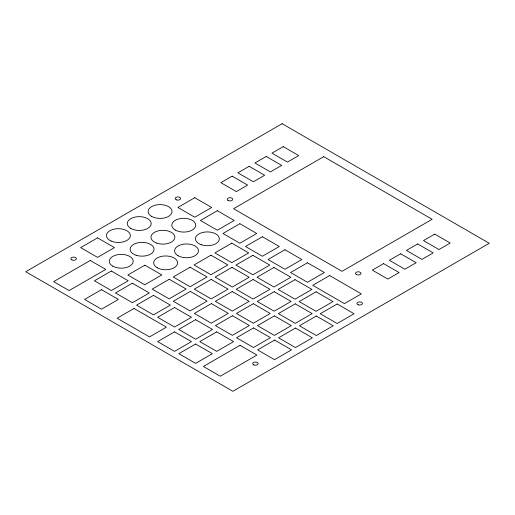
<?xml version="1.0" encoding="UTF-8"?>
<svg xmlns="http://www.w3.org/2000/svg" width="515" height="515" viewBox="0 0 515 515"><rect width="100%" height="100%" fill="white"/><g stroke="black" fill="none" stroke-linecap="round" stroke-linejoin="round"><path stroke-width="0.77" d="M282.117 123.703L25.75 271.714L232.883 391.297L489.25 243.286L282.117 123.703M97.547 237.859L80.643 247.612L97.547 257.371L114.452 247.612L97.547 237.859M194.779 197.709L177.881 207.468L194.779 217.227L211.684 207.468L194.779 197.709M232.13 176.143L220.838 182.664L236.327 191.599L247.612 185.085L232.13 176.143M249.157 166.313L237.885 172.821L253.374 181.763L264.639 175.255L249.157 166.313M266.197 156.476L254.931 162.978L270.414 171.92L281.686 165.418L266.197 156.476M283.244 146.633L271.972 153.142L287.46 162.083L298.726 155.575L283.244 146.633M90.254 260.481L53.631 281.628L69.126 290.576L105.749 269.429L90.254 260.481M111.33 271.025L94.425 280.784L111.33 290.544L128.229 280.784L111.33 271.025M217.317 210.719L200.419 220.478L217.317 230.237L234.222 220.478L217.317 210.719M323.69 156.669L233.553 208.704L342.018 271.328L432.149 219.287L323.69 156.669M101.481 289.668L84.576 299.427L101.481 309.187L118.386 299.427L101.481 289.668M144.876 265.18L127.829 275.023L144.734 284.782L161.781 274.939L144.876 265.18M132.4 283.192L115.495 292.951L132.4 302.704L149.305 292.951L132.4 283.192M239.855 223.729L222.956 233.488L239.855 243.247L256.76 233.488L239.855 223.729M169.261 279.259L152.215 289.102L169.12 298.861L186.16 289.018L169.261 279.259M190.106 267.221L173.201 276.98L190.106 286.739L207.011 276.98L190.106 267.221M210.95 255.189L194.052 264.948L210.95 274.707L227.855 264.948L210.95 255.189M231.802 243.151L214.897 252.91L231.802 262.669L248.706 252.91L231.802 243.151M153.47 295.353L136.572 305.112L153.47 314.871L170.375 305.112L153.47 295.353M134.022 308.459L117.124 318.219L149.517 336.926L166.422 327.167L134.022 308.459M262.393 236.739L245.494 246.498L262.393 256.258L279.297 246.498L262.393 236.739M190.331 291.426L173.285 301.262L190.048 310.944L207.094 301.101L190.331 291.426M211.176 279.388L194.277 289.147L211.176 298.906L228.081 289.147L211.176 279.388M232.027 267.349L215.122 277.109L232.31 287.035L249.209 277.276L232.027 267.349M252.871 255.318L235.967 265.077L252.871 274.836L269.776 265.077L252.871 255.318M174.546 307.519L157.642 317.279L174.546 327.038L191.451 317.279L174.546 307.519M284.93 249.756L268.032 259.515L284.93 269.274L301.835 259.515L284.93 249.756M211.401 303.593L194.361 313.429L211.266 323.188L228.306 313.352L211.401 303.593M232.252 291.554L215.347 301.314L232.252 311.073L249.157 301.314L232.252 291.554M253.097 279.516L236.192 289.276L253.097 299.035L270.002 289.276L253.097 279.516M273.948 267.485L257.043 277.244L273.948 287.003L290.846 277.244L273.948 267.485M174.546 331.853L157.642 341.612L174.546 351.372L191.451 341.612L174.546 331.853M195.616 319.686L178.718 329.446L195.616 339.205L212.521 329.446L195.616 319.686M307.468 262.766L290.569 272.525L307.468 282.284L324.373 272.525L307.468 262.766M232.477 315.759L215.431 325.596L232.336 335.355L249.382 325.519L232.477 315.759M253.322 303.721L236.417 313.481L253.322 323.24L270.227 313.481L253.322 303.721M274.173 291.683L257.268 301.442L274.173 311.202L291.072 301.442L274.173 291.683M295.018 279.651L278.113 289.411L295.018 299.17L311.923 289.411L295.018 279.651M195.616 344.02L178.853 353.696L195.616 363.378L212.38 353.696L195.616 344.02M216.693 331.853L199.788 341.612L216.693 351.372L233.591 341.612L216.693 331.853M329.639 275.564L312.74 285.323L344.432 303.625L361.337 293.865L329.639 275.564M253.547 327.926L236.533 337.75L253.438 347.509L270.452 337.679L253.547 327.926M274.398 315.888L257.494 325.647L274.398 335.407L291.297 325.647L274.398 315.888M295.243 303.85L278.338 313.609L295.243 323.369L312.148 313.609L295.243 303.85M316.088 291.812L299.189 301.571L316.088 311.33L332.993 301.571L316.088 291.812M240.016 345.32L203.393 366.461L220.291 376.22L256.921 355.08L240.016 345.32M383.604 263.622L372.339 270.124L387.834 279.072L399.099 272.564L383.604 263.622M400.651 253.779L389.379 260.287L404.874 269.229L416.146 262.727L400.651 253.779M417.691 243.936L406.425 250.445L421.92 259.393L433.186 252.884L417.691 243.936M434.737 234.1L423.465 240.602L438.96 249.55L450.232 243.041L434.737 234.1M274.624 340.087L257.603 349.91L274.508 359.67L291.522 349.846L274.624 340.087M295.468 328.055L278.564 337.814L295.468 347.574L312.373 337.814L295.468 328.055M316.313 316.017L299.415 325.776L316.313 335.535L333.218 325.776L316.313 316.017M337.164 303.979L320.259 313.738L337.164 323.497L354.069 313.738L337.164 303.979M112.772 266.165A11.954 6.901 0 0 0 132.767 263.075A11.954 6.901 0 0 0 118.135 254.622A11.954 6.901 0 0 0 112.772 266.165M157.197 267.742A11.954 6.901 0 0 0 177.192 264.646A11.954 6.901 0 0 0 162.553 256.193A11.954 6.901 0 0 0 157.197 267.742M136.095 255.228A11.954 6.901 0 0 0 154.024 249.247A11.954 6.901 0 0 0 136.095 243.273A11.954 6.901 0 0 0 136.095 255.228M156.875 243.17A11.954 6.901 0 0 0 174.875 237.254A11.954 6.901 0 0 0 157.011 231.216A11.954 6.901 0 0 0 156.875 243.17M111.098 241.046A11.954 6.901 0 0 0 130.244 236.501A11.954 6.901 0 0 0 113.847 229.201A11.954 6.901 0 0 0 111.098 241.046M130.81 228.435A11.954 6.901 0 0 0 150.798 225.319A11.954 6.901 0 0 0 136.127 216.886A11.954 6.901 0 0 0 130.81 228.435M201.41 244.792A11.954 6.901 0 0 0 219.339 238.812A11.954 6.901 0 0 0 201.41 232.838A11.954 6.901 0 0 0 201.41 244.792M178.087 255.73A11.954 6.901 0 0 0 198.082 252.633A11.954 6.901 0 0 0 183.443 244.181A11.954 6.901 0 0 0 178.087 255.73M175.312 230.057A11.954 6.901 0 0 0 195.314 226.961A11.954 6.901 0 0 0 180.675 218.515A11.954 6.901 0 0 0 175.312 230.057M151.642 216.39A11.954 6.901 0 0 0 171.637 213.294A11.954 6.901 0 0 0 156.998 204.841A11.954 6.901 0 0 0 151.642 216.39M71.997 259.966A2.736 1.584 0 0 0 76.362 258.891A2.736 1.584 0 0 0 72.57 257.243A2.736 1.584 0 0 0 71.997 259.966M228.061 200.451A2.736 1.584 0 0 0 232.645 199.743A2.736 1.584 0 0 0 229.291 197.805A2.736 1.584 0 0 0 228.061 200.451M253.882 364.955A2.736 1.584 0 0 0 258.157 363.764A2.736 1.584 0 0 0 254.23 362.225A2.736 1.584 0 0 0 253.882 364.955M356.316 274.495A2.736 1.584 0 0 0 360.893 273.787A2.736 1.584 0 0 0 357.539 271.849A2.736 1.584 0 0 0 356.316 274.495M358.292 304.841A2.736 1.584 0 0 0 362.399 303.47A2.736 1.584 0 0 0 358.292 302.099A2.736 1.584 0 0 0 358.292 304.841M176.51 199.891A2.736 1.584 0 0 0 180.617 198.52A2.736 1.584 0 0 0 176.51 197.148A2.736 1.584 0 0 0 176.51 199.891"/></g></svg>
